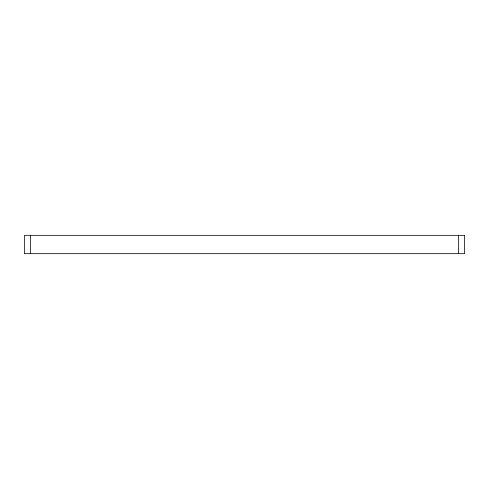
<?xml version="1.0" encoding="UTF-8"?>
<svg xmlns="http://www.w3.org/2000/svg" width="489" height="489" viewBox="0 0 489 489"><rect width="100%" height="100%" fill="white"/><g stroke="black" fill="none" stroke-linecap="round" stroke-linejoin="round"><path stroke-width="0.73" d="M458.499 235.331L458.499 253.669M30.501 235.331L30.501 253.669M464.55 235.331L24.45 235.331L24.45 253.669L464.55 253.669L464.55 235.331"/></g></svg>
